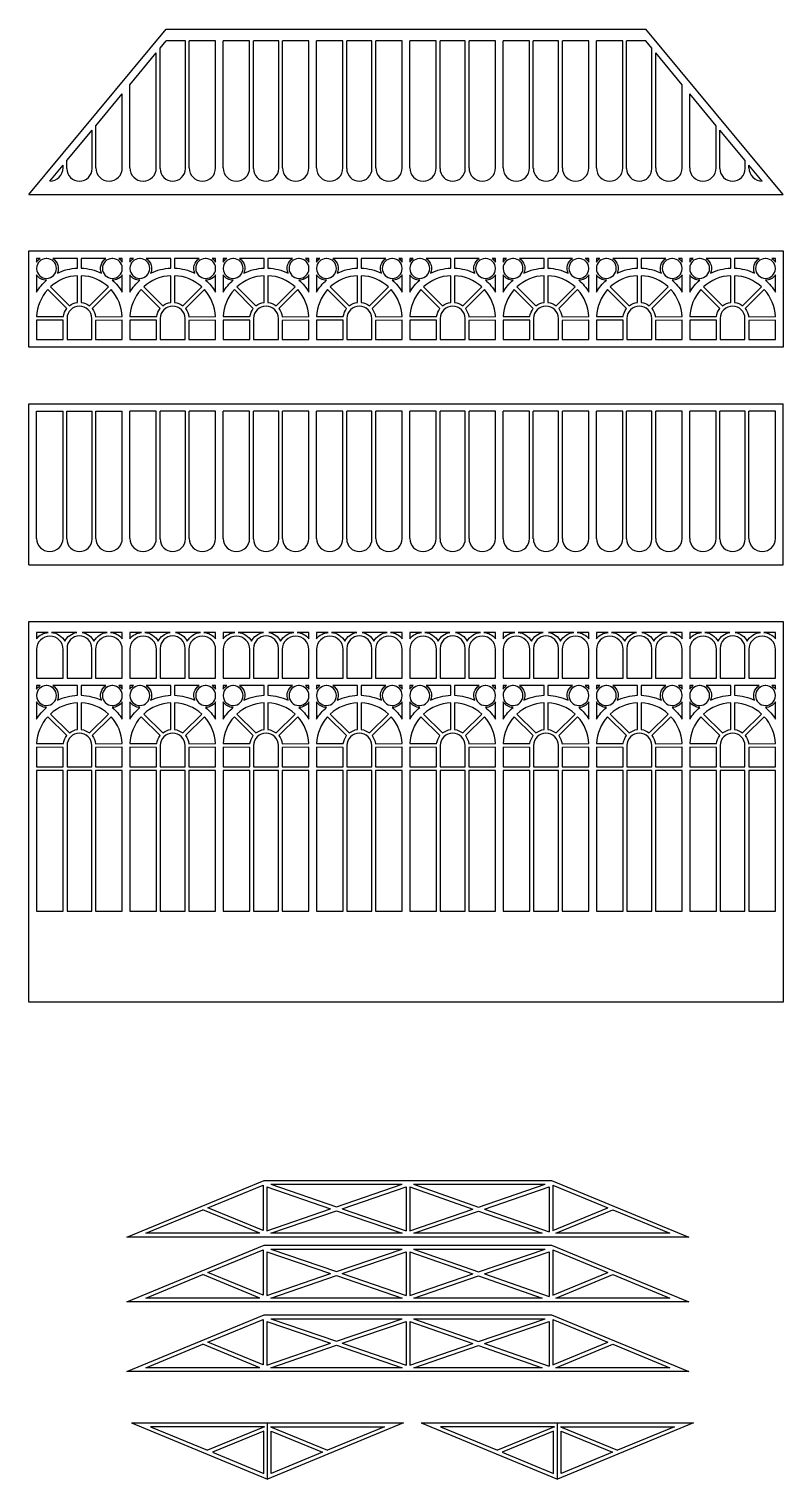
# Model space of a CAD drawing. Header units: millimetres. Extents: x 2337 to 3984, y 380 to 1785.
# Drawn here: x 2957 to 3357, y 1016 to 1785 of the extents above; entities that cross this region are included whole.
import ezdxf

# ---------------------------------------------------------------- set-up
doc = ezdxf.new("R2010")
doc.units = ezdxf.units.MM
doc.layers.add('-04-t2', color=2, linetype='Continuous')

msp = doc.modelspace()

# ---------------------------------------------------------------- linework, layer by layer
at = {"layer": '-04-t2'}
for p, q in [((2957.05, 1696.98), (3029.88, 1784.68)), ((3029.88, 1784.68), (3284.21, 1784.68)), ((3357.05, 1696.98), (3284.21, 1784.68)), ((3026.59, 1774.47), (3029.83, 1778.36)), ((3040, 1778.36), (3029.83, 1778.36)), ((3040, 1710.68), (3040, 1778.36)), ((3042, 1711), (3042, 1778.36)), ((3056.05, 1778.36), (3042, 1778.36)), ((3056.05, 1711), (3056.05, 1778.36)), ((3074.09, 1778.36), (3060.05, 1778.36)), ((3060.05, 1711), (3060.05, 1778.36)), ((3074.09, 1711), (3074.09, 1778.36)), ((3089.5, 1778.36), (3076.09, 1778.36)), ((3076.09, 1710.68), (3076.09, 1778.36)), ((3089.5, 1710.68), (3089.5, 1778.36)), ((3091.5, 1711), (3091.5, 1778.36)), ((3105.55, 1778.36), (3091.5, 1778.36)), ((3105.55, 1711), (3105.55, 1778.36)), ((3123.59, 1778.36), (3109.55, 1778.36)), ((3109.55, 1711), (3109.55, 1778.36)), ((3123.59, 1711), (3123.59, 1778.36)), ((3139, 1778.36), (3125.59, 1778.36)), ((3125.59, 1710.68), (3125.59, 1778.36)), ((3139, 1710.68), (3139, 1778.36)), ((3141, 1711), (3141, 1778.36)), ((3155.05, 1778.36), (3141, 1778.36)), ((3155.05, 1711), (3155.05, 1778.36)), ((3173.09, 1778.36), (3159.05, 1778.36)), ((3159.05, 1711), (3159.05, 1778.36)), ((3173.09, 1711), (3173.09, 1778.36)), ((3188.5, 1778.36), (3175.09, 1778.36)), ((3175.09, 1710.68), (3175.09, 1778.36)), ((3188.5, 1710.68), (3188.5, 1778.36)), ((3190.5, 1711), (3190.5, 1778.36)), ((3204.55, 1778.36), (3190.5, 1778.36)), ((3204.55, 1711), (3204.55, 1778.36)), ((3222.59, 1778.36), (3208.55, 1778.36)), ((3208.55, 1711), (3208.55, 1778.36)), ((3222.59, 1711), (3222.59, 1778.36)), ((3238, 1778.36), (3224.59, 1778.36)), ((3224.59, 1710.68), (3224.59, 1778.36)), ((3238, 1710.68), (3238, 1778.36)), ((3240, 1711), (3240, 1778.36)), ((3254.05, 1778.36), (3240, 1778.36)), ((3254.05, 1711), (3254.05, 1778.36)), ((3272.09, 1778.36), (3258.05, 1778.36)), ((3258.05, 1711), (3258.05, 1778.36)), ((3272.09, 1711), (3272.09, 1778.36)), ((3284.27, 1778.36), (3274.09, 1778.36)), ((3274.09, 1710.68), (3274.09, 1778.36)), ((3287.5, 1774.47), (3284.27, 1778.36)), ((3010.55, 1755.14), (3024.59, 1772.06)), ((3024.59, 1711), (3024.59, 1772.06)), ((3026.59, 1710.68), (3026.59, 1774.47)), ((3287.5, 1710.68), (3287.5, 1774.47)), ((3289.5, 1711), (3289.5, 1772.06)), ((3303.55, 1755.14), (3289.5, 1772.06)), ((3010.55, 1711), (3010.55, 1755.14)), ((3303.55, 1711), (3303.55, 1755.14)), ((2992.5, 1733.41), (3006.55, 1750.32)), ((3006.55, 1711), (3006.55, 1750.32)), ((3307.55, 1711), (3307.55, 1750.32)), ((3321.59, 1733.41), (3307.55, 1750.32)), ((2977.09, 1714.86), (2990.5, 1731)), ((2990.5, 1710.68), (2990.5, 1731)), ((2992.5, 1711), (2992.5, 1733.41)), ((3321.59, 1711), (3321.59, 1733.41)), ((3323.59, 1710.68), (3323.59, 1731)), ((3337, 1714.86), (3323.59, 1731)), ((2977.09, 1710.68), (2977.09, 1714.86)), ((3337, 1710.68), (3337, 1714.86)), ((2968.06, 1703.98), (2975.09, 1712.45)), ((2975.09, 1711), (2975.09, 1712.45)), ((3339, 1711), (3339, 1712.45)), ((3346.03, 1703.98), (3339, 1712.45)), ((2957.05, 1696.98), (3357.05, 1696.98)), ((2957.05, 1696.98), (3357.05, 1696.98)), ((2957.05, 1500.56), (2957.05, 1585.94)), ((2957.05, 1585.94), (3357.05, 1585.94)), ((3357.05, 1500.56), (3357.05, 1585.94)), ((2961.05, 1514.58), (2961.05, 1581.94)), ((2961.05, 1581.94), (2975.09, 1581.94)), ((2975.09, 1514.58), (2975.09, 1581.94)), ((2977.09, 1581.94), (2990.5, 1581.94)), ((2977.09, 1514.26), (2977.09, 1581.94)), ((2990.5, 1514.26), (2990.5, 1581.94)), ((2992.5, 1581.94), (3006.55, 1581.94)), ((2992.5, 1514.58), (2992.5, 1581.94)), ((3006.55, 1514.58), (3006.55, 1581.94)), ((3024.59, 1581.94), (3010.55, 1581.94)), ((3010.55, 1514.58), (3010.55, 1581.94)), ((3024.59, 1514.58), (3024.59, 1581.94)), ((3040, 1581.94), (3026.59, 1581.94)), ((3026.59, 1514.26), (3026.59, 1581.94)), ((3040, 1514.26), (3040, 1581.94)), ((3042, 1514.58), (3042, 1581.94)), ((3056.05, 1581.94), (3042, 1581.94)), ((3056.05, 1514.58), (3056.05, 1581.94)), ((3074.09, 1581.94), (3060.05, 1581.94)), ((3060.05, 1514.58), (3060.05, 1581.94)), ((3074.09, 1514.58), (3074.09, 1581.94)), ((3089.5, 1581.94), (3076.09, 1581.94)), ((3076.09, 1514.26), (3076.09, 1581.94)), ((3089.5, 1514.26), (3089.5, 1581.94)), ((3091.5, 1514.58), (3091.5, 1581.94)), ((3105.55, 1581.94), (3091.5, 1581.94)), ((3105.55, 1514.58), (3105.55, 1581.94)), ((3123.59, 1581.94), (3109.55, 1581.94)), ((3109.55, 1514.58), (3109.55, 1581.94)), ((3123.59, 1514.58), (3123.59, 1581.94)), ((3139, 1581.94), (3125.59, 1581.94)), ((3125.59, 1514.26), (3125.59, 1581.94)), ((3139, 1514.26), (3139, 1581.94)), ((3141, 1514.58), (3141, 1581.94)), ((3155.05, 1581.94), (3141, 1581.94)), ((3155.05, 1514.58), (3155.05, 1581.94)), ((3173.09, 1581.94), (3159.05, 1581.94)), ((3159.05, 1514.58), (3159.05, 1581.94)), ((3173.09, 1514.58), (3173.09, 1581.94)), ((3188.5, 1581.94), (3175.09, 1581.94)), ((3175.09, 1514.26), (3175.09, 1581.94)), ((3188.5, 1514.26), (3188.5, 1581.94)), ((3190.5, 1514.58), (3190.5, 1581.94)), ((3204.55, 1581.94), (3190.5, 1581.94)), ((3204.55, 1514.58), (3204.55, 1581.94)), ((3222.59, 1581.94), (3208.55, 1581.94)), ((3208.55, 1514.58), (3208.55, 1581.94)), ((3222.59, 1514.58), (3222.59, 1581.94)), ((3238, 1581.94), (3224.59, 1581.94)), ((3224.59, 1514.26), (3224.59, 1581.94)), ((3238, 1514.26), (3238, 1581.94)), ((3240, 1514.58), (3240, 1581.94)), ((3254.05, 1581.94), (3240, 1581.94)), ((3254.05, 1514.58), (3254.05, 1581.94)), ((3272.09, 1581.94), (3258.05, 1581.94)), ((3258.05, 1514.58), (3258.05, 1581.94)), ((3272.09, 1514.58), (3272.09, 1581.94)), ((3287.5, 1581.94), (3274.09, 1581.94)), ((3274.09, 1514.26), (3274.09, 1581.94)), ((3287.5, 1514.26), (3287.5, 1581.94)), ((3289.5, 1514.58), (3289.5, 1581.94)), ((3303.55, 1581.94), (3289.5, 1581.94)), ((3303.55, 1514.58), (3303.55, 1581.94)), ((3321.59, 1581.94), (3307.55, 1581.94)), ((3307.55, 1514.58), (3307.55, 1581.94)), ((3321.59, 1514.58), (3321.59, 1581.94)), ((3337, 1581.94), (3323.59, 1581.94)), ((3323.59, 1514.26), (3323.59, 1581.94)), ((3337, 1514.26), (3337, 1581.94)), ((3339, 1514.58), (3339, 1581.94)), ((3353.05, 1581.94), (3339, 1581.94)), ((3353.05, 1514.58), (3353.05, 1581.94)), ((2957.05, 1500.56), (3357.05, 1500.56)), ((2957.05, 1470.56), (3357.05, 1470.56)), ((2957.05, 1268.69), (2957.05, 1470.56)), ((3357.05, 1470.56), (3357.05, 1268.69)), ((3357.05, 1268.69), (2957.05, 1268.69)), ((3081.2, 1171.62), (3081.2, 1147.52)), ((3083.2, 1170.63), (3083.2, 1147.43)), ((3083.2, 1170.63), (3117.05, 1159.03)), ((3085.29, 1172.03), (3120.13, 1160.09)), ((3120.13, 1160.09), (3154.97, 1172.03)), ((3123.21, 1159.03), (3157.06, 1170.63)), ((3157.06, 1170.63), (3157.06, 1147.43)), ((3159.06, 1170.62), (3159.06, 1147.43)), ((3159.06, 1170.62), (3192.52, 1158.9)), ((3161.08, 1172.03), (3195.58, 1159.95)), ((3195.58, 1159.95), (3230.83, 1172.03)), ((3198.63, 1158.88), (3232.91, 1170.63)), ((3232.91, 1170.63), (3232.91, 1146.87)), ((3234.91, 1171.62), (3234.91, 1147.52)), ((3079.58, 1146.03), (3049.33, 1158.49)), ((3081.2, 1147.52), (3051.96, 1159.57)), ((3083.2, 1147.43), (3117.05, 1159.03)), ((3085.29, 1146.03), (3120.13, 1157.97)), ((3120.13, 1157.97), (3154.97, 1146.03)), ((3123.21, 1159.03), (3157.06, 1147.43)), ((3159.06, 1147.43), (3192.52, 1158.9)), ((3161.14, 1146.03), (3195.57, 1157.83)), ((3195.57, 1157.83), (3229.27, 1146.03)), ((3198.63, 1158.88), (3232.91, 1146.87)), ((3234.91, 1147.52), (3264.16, 1159.57)), ((3236.54, 1146.03), (3266.78, 1158.49)), ((3081.2, 1137.27), (3081.2, 1113.17)), ((3083.2, 1136.28), (3083.2, 1113.08)), ((3083.2, 1136.28), (3117.05, 1124.68)), ((3085.29, 1137.68), (3120.13, 1125.74)), ((3120.13, 1125.74), (3154.97, 1137.68)), ((3123.21, 1124.68), (3157.06, 1136.28)), ((3157.06, 1136.28), (3157.06, 1113.08)), ((3159.06, 1136.27), (3159.06, 1113.08)), ((3159.06, 1136.27), (3192.52, 1124.55)), ((3161.08, 1137.68), (3195.58, 1125.6)), ((3195.58, 1125.6), (3230.83, 1137.68)), ((3198.63, 1124.53), (3232.91, 1136.28)), ((3232.91, 1136.28), (3232.91, 1112.52)), ((3234.91, 1137.27), (3234.91, 1113.17)), ((3079.58, 1111.68), (3049.33, 1124.14)), ((3081.2, 1113.17), (3051.96, 1125.22)), ((3083.2, 1113.08), (3117.05, 1124.68)), ((3085.29, 1111.68), (3120.13, 1123.62)), ((3120.13, 1123.62), (3154.97, 1111.68)), ((3123.21, 1124.68), (3157.06, 1113.08)), ((3159.06, 1113.08), (3192.52, 1124.55)), ((3161.14, 1111.68), (3195.57, 1123.48)), ((3195.57, 1123.48), (3229.27, 1111.68)), ((3198.63, 1124.53), (3232.91, 1112.52)), ((3234.91, 1113.17), (3264.16, 1125.22)), ((3236.54, 1111.68), (3266.78, 1124.14)), ((3081.2, 1100.34), (3081.2, 1076.24)), ((3085.29, 1100.75), (3120.13, 1088.81)), ((3120.13, 1088.81), (3154.97, 1100.75)), ((3161.08, 1100.75), (3195.58, 1088.67)), ((3195.58, 1088.67), (3230.83, 1100.75)), ((3234.91, 1100.34), (3234.91, 1076.24)), ((3083.2, 1099.35), (3083.2, 1076.15)), ((3083.2, 1099.35), (3117.05, 1087.75)), ((3123.21, 1087.75), (3157.06, 1099.35)), ((3157.06, 1099.35), (3157.06, 1076.15)), ((3159.06, 1099.34), (3159.06, 1076.15)), ((3159.06, 1099.34), (3192.52, 1087.62)), ((3198.63, 1087.6), (3232.91, 1099.35)), ((3232.91, 1099.35), (3232.91, 1075.59)), ((3079.58, 1074.75), (3049.33, 1087.21)), ((3081.2, 1076.24), (3051.96, 1088.29)), ((3083.2, 1076.15), (3117.05, 1087.75)), ((3085.29, 1074.75), (3120.13, 1086.69)), ((3120.13, 1086.69), (3154.97, 1074.75)), ((3123.21, 1087.75), (3157.06, 1076.15)), ((3159.06, 1076.15), (3192.52, 1087.62)), ((3161.14, 1074.75), (3195.57, 1086.55)), ((3195.57, 1086.55), (3229.27, 1074.75)), ((3198.63, 1087.6), (3232.91, 1075.59)), ((3234.91, 1076.24), (3264.16, 1088.29)), ((3236.54, 1074.75), (3266.78, 1087.21)), ((3011.34, 1045.49), (3083.57, 1015.74)), ((3011.34, 1045.49), (3155.8, 1045.49)), ((3081.95, 1043.49), (3051.7, 1031.04)), ((3081.57, 1041.18), (3054.32, 1029.95)), ((3081.57, 1018.73), (3081.57, 1041.18)), ((3083.57, 1015.74), (3083.57, 1045.49)), ((3155.8, 1045.49), (3083.57, 1015.74)), ((3085.2, 1043.49), (3115.44, 1031.04)), ((3085.57, 1041.18), (3112.82, 1029.95)), ((3085.57, 1018.73), (3085.57, 1041.18)), ((3165.15, 1045.49), (3237.38, 1015.74)), ((3165.15, 1045.49), (3309.61, 1045.49)), ((3235.75, 1043.49), (3205.51, 1031.04)), ((3235.38, 1041.18), (3208.13, 1029.95)), ((3235.38, 1018.73), (3235.38, 1041.18)), ((3237.38, 1015.74), (3237.38, 1045.49)), ((3309.61, 1045.49), (3237.38, 1015.74)), ((3239, 1043.49), (3269.25, 1031.04)), ((3239.38, 1041.18), (3266.63, 1029.95)), ((3239.38, 1018.73), (3239.38, 1041.18))]:
    msp.add_line(p, q, dxfattribs=at)
for points in [[(2957.05, 1666.98), (3357.05, 1666.98), (3357.05, 1615.94), (2957.05, 1615.94)], [(2975.21, 1630.2), (2961.05, 1630.25), (2961.05, 1619.94), (2975.21, 1619.94)], [(3006.55, 1630.25), (2992.38, 1630.1), (2992.38, 1619.94), (3006.55, 1619.94)], [(3024.71, 1630.2), (3010.55, 1630.25), (3010.55, 1619.94), (3024.71, 1619.94)], [(3056.05, 1630.25), (3041.88, 1630.1), (3041.88, 1619.94), (3056.05, 1619.94)], [(3074.21, 1630.2), (3060.05, 1630.25), (3060.05, 1619.94), (3074.21, 1619.94)], [(3105.55, 1630.25), (3091.38, 1630.1), (3091.38, 1619.94), (3105.55, 1619.94)], [(3123.71, 1630.2), (3109.55, 1630.25), (3109.55, 1619.94), (3123.71, 1619.94)], [(3155.05, 1630.25), (3140.88, 1630.1), (3140.88, 1619.94), (3155.05, 1619.94)], [(3173.21, 1630.2), (3159.05, 1630.25), (3159.05, 1619.94), (3173.21, 1619.94)], [(3204.55, 1630.25), (3190.38, 1630.1), (3190.38, 1619.94), (3204.55, 1619.94)], [(3222.71, 1630.2), (3208.55, 1630.25), (3208.55, 1619.94), (3222.71, 1619.94)], [(3254.05, 1630.25), (3239.88, 1630.1), (3239.88, 1619.94), (3254.05, 1619.94)], [(3272.21, 1630.2), (3258.05, 1630.25), (3258.05, 1619.94), (3272.21, 1619.94)], [(3303.55, 1630.25), (3289.38, 1630.1), (3289.38, 1619.94), (3303.55, 1619.94)], [(3321.71, 1630.2), (3307.55, 1630.25), (3307.55, 1619.94), (3321.71, 1619.94)], [(3353.05, 1630.25), (3338.88, 1630.1), (3338.88, 1619.94), (3353.05, 1619.94)], [(2975.21, 1403.7), (2961.05, 1403.75), (2961.05, 1393.44), (2975.21, 1393.44)], [(3006.55, 1403.75), (2992.38, 1403.59), (2992.38, 1393.44), (3006.55, 1393.44)], [(3024.71, 1403.7), (3010.55, 1403.75), (3010.55, 1393.44), (3024.71, 1393.44)], [(3056.05, 1403.75), (3041.88, 1403.59), (3041.88, 1393.44), (3056.05, 1393.44)], [(3074.21, 1403.7), (3060.05, 1403.75), (3060.05, 1393.44), (3074.21, 1393.44)], [(3105.55, 1403.75), (3091.38, 1403.59), (3091.38, 1393.44), (3105.55, 1393.44)], [(3123.71, 1403.7), (3109.55, 1403.75), (3109.55, 1393.44), (3123.71, 1393.44)], [(3155.05, 1403.75), (3140.88, 1403.59), (3140.88, 1393.44), (3155.05, 1393.44)], [(3173.21, 1403.7), (3159.05, 1403.75), (3159.05, 1393.44), (3173.21, 1393.44)], [(3204.55, 1403.75), (3190.38, 1403.59), (3190.38, 1393.44), (3204.55, 1393.44)], [(3222.71, 1403.7), (3208.55, 1403.75), (3208.55, 1393.44), (3222.71, 1393.44)], [(3254.05, 1403.75), (3239.88, 1403.59), (3239.88, 1393.44), (3254.05, 1393.44)], [(3272.21, 1403.7), (3258.05, 1403.75), (3258.05, 1393.44), (3272.21, 1393.44)], [(3303.55, 1403.75), (3289.38, 1403.59), (3289.38, 1393.44), (3303.55, 1393.44)], [(3321.71, 1403.7), (3307.55, 1403.75), (3307.55, 1393.44), (3321.71, 1393.44)], [(3353.05, 1403.75), (3338.88, 1403.59), (3338.88, 1393.44), (3353.05, 1393.44)], [(2975.21, 1391.44), (2961.05, 1391.44), (2961.05, 1316.95), (2975.21, 1316.95)], [(2990.38, 1391.44), (2977.21, 1391.44), (2977.21, 1316.95), (2990.38, 1316.95)], [(3006.55, 1391.44), (2992.38, 1391.44), (2992.38, 1316.95), (3006.55, 1316.95)], [(3024.71, 1391.44), (3010.55, 1391.44), (3010.55, 1316.95), (3024.71, 1316.95)], [(3039.88, 1391.44), (3026.71, 1391.44), (3026.71, 1316.95), (3039.88, 1316.95)], [(3056.05, 1391.44), (3041.88, 1391.44), (3041.88, 1316.95), (3056.05, 1316.95)], [(3074.21, 1391.44), (3060.05, 1391.44), (3060.05, 1316.95), (3074.21, 1316.95)], [(3089.38, 1391.44), (3076.21, 1391.44), (3076.21, 1316.95), (3089.38, 1316.95)], [(3105.55, 1391.44), (3091.38, 1391.44), (3091.38, 1316.95), (3105.55, 1316.95)], [(3123.71, 1391.44), (3109.55, 1391.44), (3109.55, 1316.95), (3123.71, 1316.95)], [(3138.88, 1391.44), (3125.71, 1391.44), (3125.71, 1316.95), (3138.88, 1316.95)], [(3155.05, 1391.44), (3140.88, 1391.44), (3140.88, 1316.95), (3155.05, 1316.95)], [(3173.21, 1391.44), (3159.05, 1391.44), (3159.05, 1316.95), (3173.21, 1316.95)], [(3188.38, 1391.44), (3175.21, 1391.44), (3175.21, 1316.95), (3188.38, 1316.95)], [(3204.55, 1391.44), (3190.38, 1391.44), (3190.38, 1316.95), (3204.55, 1316.95)], [(3222.71, 1391.44), (3208.55, 1391.44), (3208.55, 1316.95), (3222.71, 1316.95)], [(3237.88, 1391.44), (3224.71, 1391.44), (3224.71, 1316.95), (3237.88, 1316.95)], [(3254.05, 1391.44), (3239.88, 1391.44), (3239.88, 1316.95), (3254.05, 1316.95)], [(3272.21, 1391.44), (3258.05, 1391.44), (3258.05, 1316.95), (3272.21, 1316.95)], [(3287.38, 1391.44), (3274.21, 1391.44), (3274.21, 1316.95), (3287.38, 1316.95)], [(3303.55, 1391.44), (3289.38, 1391.44), (3289.38, 1316.95), (3303.55, 1316.95)], [(3321.71, 1391.44), (3307.55, 1391.44), (3307.55, 1316.95), (3321.71, 1316.95)], [(3336.88, 1391.44), (3323.71, 1391.44), (3323.71, 1316.95), (3336.88, 1316.95)], [(3353.05, 1391.44), (3338.88, 1391.44), (3338.88, 1316.95), (3353.05, 1316.95)], [(3008.97, 1144.03), (3081.81, 1174.03), (3234.31, 1174.03), (3307.14, 1144.03)], [(3008.97, 1109.68), (3081.81, 1139.68), (3234.31, 1139.68), (3307.14, 1109.68)], [(3008.97, 1072.75), (3081.81, 1102.75), (3234.31, 1102.75), (3307.14, 1072.75)]]:
    msp.add_lwpolyline(points, close=True, dxfattribs=at)
for points in [[(2962.92, 1662.98), (2961.05, 1662.98), (2961.05, 1661.1, -0.106724)], [(2966.53, 1662.98), (2966.13, 1662.98, 0.394903), (2961.05, 1657.85), (2961.05, 1657.55, 0.985745), (2971.61, 1657.7, 0.403225)], [(2982.8, 1662.98), (2969.74, 1662.98, -0.367303), (2972.09, 1655.19, -0.104242), (2982.8, 1657.87)], [(2997.86, 1662.98), (2984.8, 1662.98), (2984.8, 1657.87, -0.104242), (2995.5, 1655.19, -0.367303)], [(3001.46, 1662.98), (3001.06, 1662.98, 0.403225), (2995.98, 1657.7, 0.985745), (3006.55, 1657.55), (3006.55, 1657.85, 0.394903)], [(3006.55, 1662.98), (3004.67, 1662.98, -0.106724), (3006.55, 1661.1)], [(3012.42, 1662.98), (3010.55, 1662.98), (3010.55, 1661.1, -0.106724)], [(3016.03, 1662.98), (3015.63, 1662.98, 0.394903), (3010.55, 1657.85), (3010.55, 1657.55, 0.985745), (3021.11, 1657.7, 0.403225)], [(3032.3, 1662.98), (3019.24, 1662.98, -0.367303), (3021.59, 1655.19, -0.104242), (3032.3, 1657.87)], [(3047.36, 1662.98), (3034.3, 1662.98), (3034.3, 1657.87, -0.104242), (3045, 1655.19, -0.367303)], [(3050.96, 1662.98), (3050.56, 1662.98, 0.403225), (3045.48, 1657.7, 0.985745), (3056.05, 1657.55), (3056.05, 1657.85, 0.394903)], [(3056.05, 1662.98), (3054.17, 1662.98, -0.106724), (3056.05, 1661.1)], [(3061.92, 1662.98), (3060.05, 1662.98), (3060.05, 1661.1, -0.106724)], [(3065.53, 1662.98), (3065.13, 1662.98, 0.394903), (3060.05, 1657.85), (3060.05, 1657.55, 0.985745), (3070.61, 1657.7, 0.403225)], [(3081.8, 1662.98), (3068.74, 1662.98, -0.367303), (3071.09, 1655.19, -0.104242), (3081.8, 1657.87)], [(3096.86, 1662.98), (3083.8, 1662.98), (3083.8, 1657.87, -0.104242), (3094.5, 1655.19, -0.367303)], [(3100.46, 1662.98), (3100.06, 1662.98, 0.403225), (3094.98, 1657.7, 0.985745), (3105.55, 1657.55), (3105.55, 1657.85, 0.394903)], [(3105.55, 1662.98), (3103.67, 1662.98, -0.106724), (3105.55, 1661.1)], [(3111.42, 1662.98), (3109.55, 1662.98), (3109.55, 1661.1, -0.106724)], [(3115.03, 1662.98), (3114.63, 1662.98, 0.394903), (3109.55, 1657.85), (3109.55, 1657.55, 0.985745), (3120.11, 1657.7, 0.403225)], [(3131.3, 1662.98), (3118.24, 1662.98, -0.367303), (3120.59, 1655.19, -0.104242), (3131.3, 1657.87)], [(3146.36, 1662.98), (3133.3, 1662.98), (3133.3, 1657.87, -0.104242), (3144, 1655.19, -0.367303)], [(3149.96, 1662.98), (3149.56, 1662.98, 0.403225), (3144.48, 1657.7, 0.985745), (3155.05, 1657.55), (3155.05, 1657.85, 0.394903)], [(3155.05, 1662.98), (3153.17, 1662.98, -0.106724), (3155.05, 1661.1)], [(3160.92, 1662.98), (3159.05, 1662.98), (3159.05, 1661.1, -0.106724)], [(3164.53, 1662.98), (3164.13, 1662.98, 0.394903), (3159.05, 1657.85), (3159.05, 1657.55, 0.985745), (3169.61, 1657.7, 0.403225)], [(3180.8, 1662.98), (3167.74, 1662.98, -0.367303), (3170.09, 1655.19, -0.104242), (3180.8, 1657.87)], [(3195.86, 1662.98), (3182.8, 1662.98), (3182.8, 1657.87, -0.104242), (3193.5, 1655.19, -0.367303)], [(3199.46, 1662.98), (3199.06, 1662.98, 0.403225), (3193.98, 1657.7, 0.985745), (3204.55, 1657.55), (3204.55, 1657.85, 0.394903)], [(3204.55, 1662.98), (3202.67, 1662.98, -0.106724), (3204.55, 1661.1)], [(3210.42, 1662.98), (3208.55, 1662.98), (3208.55, 1661.1, -0.106724)], [(3214.03, 1662.98), (3213.63, 1662.98, 0.394903), (3208.55, 1657.85), (3208.55, 1657.55, 0.985745), (3219.11, 1657.7, 0.403225)], [(3230.3, 1662.98), (3217.24, 1662.98, -0.367303), (3219.59, 1655.19, -0.104242), (3230.3, 1657.87)], [(3245.36, 1662.98), (3232.3, 1662.98), (3232.3, 1657.87, -0.104242), (3243, 1655.19, -0.367303)], [(3248.96, 1662.98), (3248.56, 1662.98, 0.403225), (3243.48, 1657.7, 0.985745), (3254.05, 1657.55), (3254.05, 1657.85, 0.394903)], [(3254.05, 1662.98), (3252.17, 1662.98, -0.106724), (3254.05, 1661.1)], [(3259.92, 1662.98), (3258.05, 1662.98), (3258.05, 1661.1, -0.106724)], [(3263.53, 1662.98), (3263.13, 1662.98, 0.394903), (3258.05, 1657.85), (3258.05, 1657.55, 0.985745), (3268.61, 1657.7, 0.403225)], [(3279.8, 1662.98), (3266.74, 1662.98, -0.367303), (3269.09, 1655.19, -0.104242), (3279.8, 1657.87)], [(3294.86, 1662.98), (3281.8, 1662.98), (3281.8, 1657.87, -0.104242), (3292.5, 1655.19, -0.367303)], [(3298.46, 1662.98), (3298.06, 1662.98, 0.403225), (3292.98, 1657.7, 0.985745), (3303.55, 1657.55), (3303.55, 1657.85, 0.394903)], [(3303.55, 1662.98), (3301.67, 1662.98, -0.106724), (3303.55, 1661.1)], [(3309.42, 1662.98), (3307.55, 1662.98), (3307.55, 1661.1, -0.106724)], [(3313.03, 1662.98), (3312.63, 1662.98, 0.394903), (3307.55, 1657.85), (3307.55, 1657.55, 0.985745), (3318.11, 1657.7, 0.403225)], [(3329.3, 1662.98), (3316.24, 1662.98, -0.367303), (3318.59, 1655.19, -0.104242), (3329.3, 1657.87)], [(3344.36, 1662.98), (3331.3, 1662.98), (3331.3, 1657.87, -0.104242), (3342, 1655.19, -0.367303)], [(3347.96, 1662.98), (3347.56, 1662.98, 0.403225), (3342.48, 1657.7, 0.985745), (3353.05, 1657.55), (3353.05, 1657.85, 0.394903)], [(3353.05, 1662.98), (3351.17, 1662.98, -0.106724), (3353.05, 1661.1)], [(2966.35, 1651.41, -0.255653), (2961.05, 1654.29), (2961.05, 1645.21, -0.076709)], [(2982.8, 1653.87, 0.17678), (2968.39, 1647.88), (2978.46, 1637.86, -0.139467), (2982.8, 1639.66)], [(2999.2, 1647.88, 0.17678), (2984.8, 1653.87), (2984.8, 1639.66, -0.139467), (2989.13, 1637.86)], [(3006.55, 1654.29, -0.255653), (3001.24, 1651.41, -0.076709), (3006.55, 1645.21)], [(3015.85, 1651.41, -0.255653), (3010.55, 1654.29), (3010.55, 1645.21, -0.076709)], [(3032.3, 1653.87, 0.17678), (3017.89, 1647.88), (3027.96, 1637.86, -0.139467), (3032.3, 1639.66)], [(3048.7, 1647.88, 0.17678), (3034.3, 1653.87), (3034.3, 1639.66, -0.139467), (3038.63, 1637.86)], [(3056.05, 1654.29, -0.255653), (3050.74, 1651.41, -0.076709), (3056.05, 1645.21)], [(3065.35, 1651.41, -0.255653), (3060.05, 1654.29), (3060.05, 1645.21, -0.076709)], [(3081.8, 1653.87, 0.17678), (3067.39, 1647.88), (3077.46, 1637.86, -0.139467), (3081.8, 1639.66)], [(3098.2, 1647.88, 0.17678), (3083.8, 1653.87), (3083.8, 1639.66, -0.139467), (3088.13, 1637.86)], [(3105.55, 1654.29, -0.255653), (3100.24, 1651.41, -0.076709), (3105.55, 1645.21)], [(3114.85, 1651.41, -0.255653), (3109.55, 1654.29), (3109.55, 1645.21, -0.076709)], [(3131.3, 1653.87, 0.17678), (3116.89, 1647.88), (3126.96, 1637.86, -0.139467), (3131.3, 1639.66)], [(3147.7, 1647.88, 0.17678), (3133.3, 1653.87), (3133.3, 1639.66, -0.139467), (3137.63, 1637.86)], [(3155.05, 1654.29, -0.255653), (3149.74, 1651.41, -0.076709), (3155.05, 1645.21)], [(3164.35, 1651.41, -0.255653), (3159.05, 1654.29), (3159.05, 1645.21, -0.076709)], [(3180.8, 1653.87, 0.17678), (3166.39, 1647.88), (3176.46, 1637.86, -0.139467), (3180.8, 1639.66)], [(3197.2, 1647.88, 0.17678), (3182.8, 1653.87), (3182.8, 1639.66, -0.139467), (3187.13, 1637.86)], [(3204.55, 1654.29, -0.255653), (3199.24, 1651.41, -0.076709), (3204.55, 1645.21)], [(3213.85, 1651.41, -0.255653), (3208.55, 1654.29), (3208.55, 1645.21, -0.076709)], [(3230.3, 1653.87, 0.17678), (3215.89, 1647.88), (3225.96, 1637.86, -0.139467), (3230.3, 1639.66)], [(3246.7, 1647.88, 0.17678), (3232.3, 1653.87), (3232.3, 1639.66, -0.139467), (3236.63, 1637.86)], [(3254.05, 1654.29, -0.255653), (3248.74, 1651.41, -0.076709), (3254.05, 1645.21)], [(3263.35, 1651.41, -0.255653), (3258.05, 1654.29), (3258.05, 1645.21, -0.076709)], [(3279.8, 1653.87, 0.17678), (3265.39, 1647.88), (3275.46, 1637.86, -0.139467), (3279.8, 1639.66)], [(3296.2, 1647.88, 0.17678), (3281.8, 1653.87), (3281.8, 1639.66, -0.139467), (3286.13, 1637.86)], [(3303.55, 1654.29, -0.255653), (3298.24, 1651.41, -0.076709), (3303.55, 1645.21)], [(3312.85, 1651.41, -0.255653), (3307.55, 1654.29), (3307.55, 1645.21, -0.076709)], [(3329.3, 1653.87, 0.17678), (3314.89, 1647.88), (3324.96, 1637.86, -0.139467), (3329.3, 1639.66)], [(3345.7, 1647.88, 0.17678), (3331.3, 1653.87), (3331.3, 1639.66, -0.139467), (3335.63, 1637.86)], [(3353.05, 1654.29, -0.255653), (3347.74, 1651.41, -0.076709), (3353.05, 1645.21)], [(2966.98, 1646.46, 0.174276), (2961.07, 1632.25), (2975.28, 1632.2, -0.136329), (2977.05, 1636.44)], [(3000.61, 1646.46), (2990.54, 1636.44, -0.139491), (2992.33, 1632.1), (3006.52, 1632.25, 0.174278)], [(3016.48, 1646.46, 0.174276), (3010.57, 1632.25), (3024.78, 1632.2, -0.136329), (3026.55, 1636.44)], [(3050.11, 1646.46), (3040.04, 1636.44, -0.139491), (3041.83, 1632.1), (3056.02, 1632.25, 0.174278)], [(3065.98, 1646.46, 0.174276), (3060.07, 1632.25), (3074.28, 1632.2, -0.136329), (3076.05, 1636.44)], [(3099.61, 1646.46), (3089.54, 1636.44, -0.139491), (3091.33, 1632.1), (3105.52, 1632.25, 0.174278)], [(3115.48, 1646.46, 0.174276), (3109.57, 1632.25), (3123.78, 1632.2, -0.136329), (3125.55, 1636.44)], [(3149.11, 1646.46), (3139.04, 1636.44, -0.139491), (3140.83, 1632.1), (3155.02, 1632.25, 0.174278)], [(3164.98, 1646.46, 0.174276), (3159.07, 1632.25), (3173.28, 1632.2, -0.136329), (3175.05, 1636.44)], [(3198.61, 1646.46), (3188.54, 1636.44, -0.139491), (3190.33, 1632.1), (3204.52, 1632.25, 0.174278)], [(3214.48, 1646.46, 0.174276), (3208.57, 1632.25), (3222.78, 1632.2, -0.136329), (3224.55, 1636.44)], [(3248.11, 1646.46), (3238.04, 1636.44, -0.139491), (3239.83, 1632.1), (3254.02, 1632.25, 0.174278)], [(3263.98, 1646.46, 0.174276), (3258.07, 1632.25), (3272.28, 1632.2, -0.136329), (3274.05, 1636.44)], [(3297.61, 1646.46), (3287.54, 1636.44, -0.139491), (3289.33, 1632.1), (3303.52, 1632.25, 0.174278)], [(3313.48, 1646.46, 0.174276), (3307.57, 1632.25), (3321.78, 1632.2, -0.136329), (3323.55, 1636.44)], [(3347.11, 1646.46), (3337.04, 1636.44, -0.139491), (3338.83, 1632.1), (3353.02, 1632.25, 0.174278)], [(2990.38, 1631.2, 0.991012), (2977.21, 1631.2), (2977.21, 1619.94), (2990.38, 1619.94)], [(3039.88, 1631.2, 0.991012), (3026.71, 1631.2), (3026.71, 1619.94), (3039.88, 1619.94)], [(3089.38, 1631.2, 0.991012), (3076.21, 1631.2), (3076.21, 1619.94), (3089.38, 1619.94)], [(3138.88, 1631.2, 0.991012), (3125.71, 1631.2), (3125.71, 1619.94), (3138.88, 1619.94)], [(3188.38, 1631.2, 0.991012), (3175.21, 1631.2), (3175.21, 1619.94), (3188.38, 1619.94)], [(3237.88, 1631.2, 0.991012), (3224.71, 1631.2), (3224.71, 1619.94), (3237.88, 1619.94)], [(3287.38, 1631.2, 0.991012), (3274.21, 1631.2), (3274.21, 1619.94), (3287.38, 1619.94)], [(3336.88, 1631.2, 0.991012), (3323.71, 1631.2), (3323.71, 1619.94), (3336.88, 1619.94)], [(2967.25, 1464.69), (2961.05, 1464.69), (2961.05, 1461.33, -0.201988)], [(2975.21, 1455.65, 1), (2961.05, 1455.65), (2961.05, 1440.48), (2975.21, 1440.48)], [(2982.38, 1464.69), (2969.01, 1464.69, -0.247977), (2976.09, 1460.01, -0.241345)], [(2990.38, 1456.22, 1), (2977.21, 1456.22), (2977.21, 1440.48), (2990.38, 1440.48)], [(2998.58, 1464.69), (2985.22, 1464.69, -0.241345), (2991.5, 1460.01, -0.247977)], [(3006.55, 1455.65, 1), (2992.38, 1455.65), (2992.38, 1440.48), (3006.55, 1440.48)], [(3006.55, 1464.69), (3000.34, 1464.69, -0.201988), (3006.55, 1461.33)], [(3016.75, 1464.69), (3010.55, 1464.69), (3010.55, 1461.33, -0.201988)], [(3024.71, 1455.65, 1), (3010.55, 1455.65), (3010.55, 1440.48), (3024.71, 1440.48)], [(3031.88, 1464.69), (3018.51, 1464.69, -0.247977), (3025.59, 1460.01, -0.241345)], [(3039.88, 1456.22, 1), (3026.71, 1456.22), (3026.71, 1440.48), (3039.88, 1440.48)], [(3048.08, 1464.69), (3034.72, 1464.69, -0.241345), (3041, 1460.01, -0.247977)], [(3056.05, 1455.65, 1), (3041.88, 1455.65), (3041.88, 1440.48), (3056.05, 1440.48)], [(3056.05, 1464.69), (3049.84, 1464.69, -0.201988), (3056.05, 1461.33)], [(3066.25, 1464.69), (3060.05, 1464.69), (3060.05, 1461.33, -0.201988)], [(3074.21, 1455.65, 1), (3060.05, 1455.65), (3060.05, 1440.48), (3074.21, 1440.48)], [(3081.38, 1464.69), (3068.01, 1464.69, -0.247977), (3075.09, 1460.01, -0.241345)], [(3089.38, 1456.22, 1), (3076.21, 1456.22), (3076.21, 1440.48), (3089.38, 1440.48)], [(3097.58, 1464.69), (3084.22, 1464.69, -0.241345), (3090.5, 1460.01, -0.247977)], [(3105.55, 1455.65, 1), (3091.38, 1455.65), (3091.38, 1440.48), (3105.55, 1440.48)], [(3105.55, 1464.69), (3099.34, 1464.69, -0.201988), (3105.55, 1461.33)], [(3115.75, 1464.69), (3109.55, 1464.69), (3109.55, 1461.33, -0.201988)], [(3123.71, 1455.65, 1), (3109.55, 1455.65), (3109.55, 1440.48), (3123.71, 1440.48)], [(3130.88, 1464.69), (3117.51, 1464.69, -0.247977), (3124.59, 1460.01, -0.241345)], [(3138.88, 1456.22, 1), (3125.71, 1456.22), (3125.71, 1440.48), (3138.88, 1440.48)], [(3147.08, 1464.69), (3133.72, 1464.69, -0.241345), (3140, 1460.01, -0.247977)], [(3155.05, 1455.65, 1), (3140.88, 1455.65), (3140.88, 1440.48), (3155.05, 1440.48)], [(3155.05, 1464.69), (3148.84, 1464.69, -0.201988), (3155.05, 1461.33)], [(3165.25, 1464.69), (3159.05, 1464.69), (3159.05, 1461.33, -0.201988)], [(3173.21, 1455.65, 1), (3159.05, 1455.65), (3159.05, 1440.48), (3173.21, 1440.48)], [(3180.38, 1464.69), (3167.01, 1464.69, -0.247977), (3174.09, 1460.01, -0.241345)], [(3188.38, 1456.22, 1), (3175.21, 1456.22), (3175.21, 1440.48), (3188.38, 1440.48)], [(3196.58, 1464.69), (3183.22, 1464.69, -0.241345), (3189.5, 1460.01, -0.247977)], [(3204.55, 1455.65, 1), (3190.38, 1455.65), (3190.38, 1440.48), (3204.55, 1440.48)], [(3204.55, 1464.69), (3198.34, 1464.69, -0.201988), (3204.55, 1461.33)], [(3214.75, 1464.69), (3208.55, 1464.69), (3208.55, 1461.33, -0.201988)], [(3222.71, 1455.65, 1), (3208.55, 1455.65), (3208.55, 1440.48), (3222.71, 1440.48)], [(3229.88, 1464.69), (3216.51, 1464.69, -0.247977), (3223.59, 1460.01, -0.241345)], [(3237.88, 1456.22, 1), (3224.71, 1456.22), (3224.71, 1440.48), (3237.88, 1440.48)], [(3246.08, 1464.69), (3232.72, 1464.69, -0.241345), (3239, 1460.01, -0.247977)], [(3254.05, 1455.65, 1), (3239.88, 1455.65), (3239.88, 1440.48), (3254.05, 1440.48)], [(3254.05, 1464.69), (3247.84, 1464.69, -0.201988), (3254.05, 1461.33)], [(3264.25, 1464.69), (3258.05, 1464.69), (3258.05, 1461.33, -0.201988)], [(3272.21, 1455.65, 1), (3258.05, 1455.65), (3258.05, 1440.48), (3272.21, 1440.48)], [(3279.38, 1464.69), (3266.01, 1464.69, -0.247977), (3273.09, 1460.01, -0.241345)], [(3287.38, 1456.22, 1), (3274.21, 1456.22), (3274.21, 1440.48), (3287.38, 1440.48)], [(3295.58, 1464.69), (3282.22, 1464.69, -0.241345), (3288.5, 1460.01, -0.247977)], [(3303.55, 1455.65, 1), (3289.38, 1455.65), (3289.38, 1440.48), (3303.55, 1440.48)], [(3303.55, 1464.69), (3297.34, 1464.69, -0.201988), (3303.55, 1461.33)], [(3313.75, 1464.69), (3307.55, 1464.69), (3307.55, 1461.33, -0.201988)], [(3321.71, 1455.65, 1), (3307.55, 1455.65), (3307.55, 1440.48), (3321.71, 1440.48)], [(3328.88, 1464.69), (3315.51, 1464.69, -0.247977), (3322.59, 1460.01, -0.241345)], [(3336.88, 1456.22, 1), (3323.71, 1456.22), (3323.71, 1440.48), (3336.88, 1440.48)], [(3345.08, 1464.69), (3331.72, 1464.69, -0.241345), (3338, 1460.01, -0.247977)], [(3353.05, 1455.65, 1), (3338.88, 1455.65), (3338.88, 1440.48), (3353.05, 1440.48)], [(3353.05, 1464.69), (3346.84, 1464.69, -0.201988), (3353.05, 1461.33)], [(2962.92, 1436.48), (2961.05, 1436.48), (2961.05, 1434.6, -0.106724)], [(2966.53, 1436.48), (2966.13, 1436.48, 0.394903), (2961.05, 1431.35), (2961.05, 1431.04, 0.985745), (2971.61, 1431.2, 0.403225)], [(2982.8, 1436.48), (2969.74, 1436.48, -0.367303), (2972.09, 1428.69, -0.104242), (2982.8, 1431.37)], [(2997.86, 1436.48), (2984.8, 1436.48), (2984.8, 1431.37, -0.104242), (2995.5, 1428.69, -0.367303)], [(3001.46, 1436.48), (3001.06, 1436.48, 0.403225), (2995.98, 1431.2, 0.985745), (3006.55, 1431.04), (3006.55, 1431.35, 0.394903)], [(3006.55, 1436.48), (3004.67, 1436.48, -0.106724), (3006.55, 1434.6)], [(3012.42, 1436.48), (3010.55, 1436.48), (3010.55, 1434.6, -0.106724)], [(3016.03, 1436.48), (3015.63, 1436.48, 0.394903), (3010.55, 1431.35), (3010.55, 1431.04, 0.985745), (3021.11, 1431.2, 0.403225)], [(3032.3, 1436.48), (3019.24, 1436.48, -0.367303), (3021.59, 1428.69, -0.104242), (3032.3, 1431.37)], [(3047.36, 1436.48), (3034.3, 1436.48), (3034.3, 1431.37, -0.104242), (3045, 1428.69, -0.367303)], [(3050.96, 1436.48), (3050.56, 1436.48, 0.403225), (3045.48, 1431.2, 0.985745), (3056.05, 1431.04), (3056.05, 1431.35, 0.394903)], [(3056.05, 1436.48), (3054.17, 1436.48, -0.106724), (3056.05, 1434.6)], [(3061.92, 1436.48), (3060.05, 1436.48), (3060.05, 1434.6, -0.106724)], [(3065.53, 1436.48), (3065.13, 1436.48, 0.394903), (3060.05, 1431.35), (3060.05, 1431.04, 0.985745), (3070.61, 1431.2, 0.403225)], [(3081.8, 1436.48), (3068.74, 1436.48, -0.367303), (3071.09, 1428.69, -0.104242), (3081.8, 1431.37)], [(3096.86, 1436.48), (3083.8, 1436.48), (3083.8, 1431.37, -0.104242), (3094.5, 1428.69, -0.367303)], [(3100.46, 1436.48), (3100.06, 1436.48, 0.403225), (3094.98, 1431.2, 0.985745), (3105.55, 1431.04), (3105.55, 1431.35, 0.394903)], [(3105.55, 1436.48), (3103.67, 1436.48, -0.106724), (3105.55, 1434.6)], [(3111.42, 1436.48), (3109.55, 1436.48), (3109.55, 1434.6, -0.106724)], [(3115.03, 1436.48), (3114.63, 1436.48, 0.394903), (3109.55, 1431.35), (3109.55, 1431.04, 0.985745), (3120.11, 1431.2, 0.403225)], [(3131.3, 1436.48), (3118.24, 1436.48, -0.367303), (3120.59, 1428.69, -0.104242), (3131.3, 1431.37)], [(3146.36, 1436.48), (3133.3, 1436.48), (3133.3, 1431.37, -0.104242), (3144, 1428.69, -0.367303)], [(3149.96, 1436.48), (3149.56, 1436.48, 0.403225), (3144.48, 1431.2, 0.985745), (3155.05, 1431.04), (3155.05, 1431.35, 0.394903)], [(3155.05, 1436.48), (3153.17, 1436.48, -0.106724), (3155.05, 1434.6)], [(3160.92, 1436.48), (3159.05, 1436.48), (3159.05, 1434.6, -0.106724)], [(3164.53, 1436.48), (3164.13, 1436.48, 0.394903), (3159.05, 1431.35), (3159.05, 1431.04, 0.985745), (3169.61, 1431.2, 0.403225)], [(3180.8, 1436.48), (3167.74, 1436.48, -0.367303), (3170.09, 1428.69, -0.104242), (3180.8, 1431.37)], [(3195.86, 1436.48), (3182.8, 1436.48), (3182.8, 1431.37, -0.104242), (3193.5, 1428.69, -0.367303)], [(3199.46, 1436.48), (3199.06, 1436.48, 0.403225), (3193.98, 1431.2, 0.985745), (3204.55, 1431.04), (3204.55, 1431.35, 0.394903)], [(3204.55, 1436.48), (3202.67, 1436.48, -0.106724), (3204.55, 1434.6)], [(3210.42, 1436.48), (3208.55, 1436.48), (3208.55, 1434.6, -0.106724)], [(3214.03, 1436.48), (3213.63, 1436.48, 0.394903), (3208.55, 1431.35), (3208.55, 1431.04, 0.985745), (3219.11, 1431.2, 0.403225)], [(3230.3, 1436.48), (3217.24, 1436.48, -0.367303), (3219.59, 1428.69, -0.104242), (3230.3, 1431.37)], [(3245.36, 1436.48), (3232.3, 1436.48), (3232.3, 1431.37, -0.104242), (3243, 1428.69, -0.367303)], [(3248.96, 1436.48), (3248.56, 1436.48, 0.403225), (3243.48, 1431.2, 0.985745), (3254.05, 1431.04), (3254.05, 1431.35, 0.394903)], [(3254.05, 1436.48), (3252.17, 1436.48, -0.106724), (3254.05, 1434.6)], [(3259.92, 1436.48), (3258.05, 1436.48), (3258.05, 1434.6, -0.106724)], [(3263.53, 1436.48), (3263.13, 1436.48, 0.394903), (3258.05, 1431.35), (3258.05, 1431.04, 0.985745), (3268.61, 1431.2, 0.403225)], [(3279.8, 1436.48), (3266.74, 1436.48, -0.367303), (3269.09, 1428.69, -0.104242), (3279.8, 1431.37)], [(3294.86, 1436.48), (3281.8, 1436.48), (3281.8, 1431.37, -0.104242), (3292.5, 1428.69, -0.367303)], [(3298.46, 1436.48), (3298.06, 1436.48, 0.403225), (3292.98, 1431.2, 0.985745), (3303.55, 1431.04), (3303.55, 1431.35, 0.394903)], [(3303.55, 1436.48), (3301.67, 1436.48, -0.106724), (3303.55, 1434.6)], [(3309.42, 1436.48), (3307.55, 1436.48), (3307.55, 1434.6, -0.106724)], [(3313.03, 1436.48), (3312.63, 1436.48, 0.394903), (3307.55, 1431.35), (3307.55, 1431.04, 0.985745), (3318.11, 1431.2, 0.403225)], [(3329.3, 1436.48), (3316.24, 1436.48, -0.367303), (3318.59, 1428.69, -0.104242), (3329.3, 1431.37)], [(3344.36, 1436.48), (3331.3, 1436.48), (3331.3, 1431.37, -0.104242), (3342, 1428.69, -0.367303)], [(3347.96, 1436.48), (3347.56, 1436.48, 0.403225), (3342.48, 1431.2, 0.985745), (3353.05, 1431.04), (3353.05, 1431.35, 0.394903)], [(3353.05, 1436.48), (3351.17, 1436.48, -0.106724), (3353.05, 1434.6)], [(2966.35, 1424.91, -0.255653), (2961.05, 1427.79), (2961.05, 1418.71, -0.076709)], [(2982.8, 1427.36, 0.17678), (2968.39, 1421.38), (2978.46, 1411.36, -0.139467), (2982.8, 1413.16)], [(2999.2, 1421.38, 0.17678), (2984.8, 1427.36), (2984.8, 1413.16, -0.139467), (2989.13, 1411.36)], [(3006.55, 1427.79, -0.255653), (3001.24, 1424.91, -0.076709), (3006.55, 1418.71)], [(3015.85, 1424.91, -0.255653), (3010.55, 1427.79), (3010.55, 1418.71, -0.076709)], [(3032.3, 1427.36, 0.17678), (3017.89, 1421.38), (3027.96, 1411.36, -0.139467), (3032.3, 1413.16)], [(3048.7, 1421.38, 0.17678), (3034.3, 1427.36), (3034.3, 1413.16, -0.139467), (3038.63, 1411.36)], [(3056.05, 1427.79, -0.255653), (3050.74, 1424.91, -0.076709), (3056.05, 1418.71)], [(3065.35, 1424.91, -0.255653), (3060.05, 1427.79), (3060.05, 1418.71, -0.076709)], [(3081.8, 1427.36, 0.17678), (3067.39, 1421.38), (3077.46, 1411.36, -0.139467), (3081.8, 1413.16)], [(3098.2, 1421.38, 0.17678), (3083.8, 1427.36), (3083.8, 1413.16, -0.139467), (3088.13, 1411.36)], [(3105.55, 1427.79, -0.255653), (3100.24, 1424.91, -0.076709), (3105.55, 1418.71)], [(3114.85, 1424.91, -0.255653), (3109.55, 1427.79), (3109.55, 1418.71, -0.076709)], [(3131.3, 1427.36, 0.17678), (3116.89, 1421.38), (3126.96, 1411.36, -0.139467), (3131.3, 1413.16)], [(3147.7, 1421.38, 0.17678), (3133.3, 1427.36), (3133.3, 1413.16, -0.139467), (3137.63, 1411.36)], [(3155.05, 1427.79, -0.255653), (3149.74, 1424.91, -0.076709), (3155.05, 1418.71)], [(3164.35, 1424.91, -0.255653), (3159.05, 1427.79), (3159.05, 1418.71, -0.076709)], [(3180.8, 1427.36, 0.17678), (3166.39, 1421.38), (3176.46, 1411.36, -0.139467), (3180.8, 1413.16)], [(3197.2, 1421.38, 0.17678), (3182.8, 1427.36), (3182.8, 1413.16, -0.139467), (3187.13, 1411.36)], [(3204.55, 1427.79, -0.255653), (3199.24, 1424.91, -0.076709), (3204.55, 1418.71)], [(3213.85, 1424.91, -0.255653), (3208.55, 1427.79), (3208.55, 1418.71, -0.076709)], [(3230.3, 1427.36, 0.17678), (3215.89, 1421.38), (3225.96, 1411.36, -0.139467), (3230.3, 1413.16)], [(3246.7, 1421.38, 0.17678), (3232.3, 1427.36), (3232.3, 1413.16, -0.139467), (3236.63, 1411.36)], [(3254.05, 1427.79, -0.255653), (3248.74, 1424.91, -0.076709), (3254.05, 1418.71)], [(3263.35, 1424.91, -0.255653), (3258.05, 1427.79), (3258.05, 1418.71, -0.076709)], [(3279.8, 1427.36, 0.17678), (3265.39, 1421.38), (3275.46, 1411.36, -0.139467), (3279.8, 1413.16)], [(3296.2, 1421.38, 0.17678), (3281.8, 1427.36), (3281.8, 1413.16, -0.139467), (3286.13, 1411.36)], [(3303.55, 1427.79, -0.255653), (3298.24, 1424.91, -0.076709), (3303.55, 1418.71)], [(3312.85, 1424.91, -0.255653), (3307.55, 1427.79), (3307.55, 1418.71, -0.076709)], [(3329.3, 1427.36, 0.17678), (3314.89, 1421.38), (3324.96, 1411.36, -0.139467), (3329.3, 1413.16)], [(3345.7, 1421.38, 0.17678), (3331.3, 1427.36), (3331.3, 1413.16, -0.139467), (3335.63, 1411.36)], [(3353.05, 1427.79, -0.255653), (3347.74, 1424.91, -0.076709), (3353.05, 1418.71)], [(2966.98, 1419.96, 0.174276), (2961.07, 1405.75), (2975.28, 1405.7, -0.136329), (2977.05, 1409.94)], [(3000.61, 1419.96), (2990.54, 1409.94, -0.139491), (2992.33, 1405.59), (3006.52, 1405.75, 0.174278)], [(3016.48, 1419.96, 0.174276), (3010.57, 1405.75), (3024.78, 1405.7, -0.136329), (3026.55, 1409.94)], [(3050.11, 1419.96), (3040.04, 1409.94, -0.139491), (3041.83, 1405.59), (3056.02, 1405.75, 0.174278)], [(3065.98, 1419.96, 0.174276), (3060.07, 1405.75), (3074.28, 1405.7, -0.136329), (3076.05, 1409.94)], [(3099.61, 1419.96), (3089.54, 1409.94, -0.139491), (3091.33, 1405.59), (3105.52, 1405.75, 0.174278)], [(3115.48, 1419.96, 0.174276), (3109.57, 1405.75), (3123.78, 1405.7, -0.136329), (3125.55, 1409.94)], [(3149.11, 1419.96), (3139.04, 1409.94, -0.139491), (3140.83, 1405.59), (3155.02, 1405.75, 0.174278)], [(3164.98, 1419.96, 0.174276), (3159.07, 1405.75), (3173.28, 1405.7, -0.136329), (3175.05, 1409.94)], [(3198.61, 1419.96), (3188.54, 1409.94, -0.139491), (3190.33, 1405.59), (3204.52, 1405.75, 0.174278)], [(3214.48, 1419.96, 0.174276), (3208.57, 1405.75), (3222.78, 1405.7, -0.136329), (3224.55, 1409.94)], [(3248.11, 1419.96), (3238.04, 1409.94, -0.139491), (3239.83, 1405.59), (3254.02, 1405.75, 0.174278)], [(3263.98, 1419.96, 0.174276), (3258.07, 1405.75), (3272.28, 1405.7, -0.136329), (3274.05, 1409.94)], [(3297.61, 1419.96), (3287.54, 1409.94, -0.139491), (3289.33, 1405.59), (3303.52, 1405.75, 0.174278)], [(3313.48, 1419.96, 0.174276), (3307.57, 1405.75), (3321.78, 1405.7, -0.136329), (3323.55, 1409.94)], [(3347.11, 1419.96), (3337.04, 1409.94, -0.139491), (3338.83, 1405.59), (3353.02, 1405.75, 0.174278)], [(2990.38, 1404.7, 0.991012), (2977.21, 1404.7), (2977.21, 1393.44), (2990.38, 1393.44)], [(3039.88, 1404.7, 0.991012), (3026.71, 1404.7), (3026.71, 1393.44), (3039.88, 1393.44)], [(3089.38, 1404.7, 0.991012), (3076.21, 1404.7), (3076.21, 1393.44), (3089.38, 1393.44)], [(3138.88, 1404.7, 0.991012), (3125.71, 1404.7), (3125.71, 1393.44), (3138.88, 1393.44)], [(3188.38, 1404.7, 0.991012), (3175.21, 1404.7), (3175.21, 1393.44), (3188.38, 1393.44)], [(3237.88, 1404.7, 0.991012), (3224.71, 1404.7), (3224.71, 1393.44), (3237.88, 1393.44)], [(3287.38, 1404.7, 0.991012), (3274.21, 1404.7), (3274.21, 1393.44), (3287.38, 1393.44)], [(3336.88, 1404.7, 0.991012), (3323.71, 1404.7), (3323.71, 1393.44), (3336.88, 1393.44)]]:
    msp.add_lwpolyline(points, format="xyb", close=True, dxfattribs=at)
for points in [[(3051.96, 1159.57), (3081.2, 1171.62)], [(3085.29, 1172.03), (3154.97, 1172.03)], [(3161.08, 1172.03), (3230.83, 1172.03)], [(3234.91, 1171.62), (3264.16, 1159.57)], [(3079.58, 1146.03), (3019.08, 1146.03), (3049.33, 1158.49)], [(3266.78, 1158.49), (3297.03, 1146.03), (3236.54, 1146.03)], [(3154.97, 1146.03), (3085.29, 1146.03)], [(3229.27, 1146.03), (3161.14, 1146.03)], [(3051.96, 1125.22), (3081.2, 1137.27)], [(3085.29, 1137.68), (3154.97, 1137.68)], [(3161.08, 1137.68), (3230.83, 1137.68)], [(3234.91, 1137.27), (3264.16, 1125.22)], [(3079.58, 1111.68), (3019.08, 1111.68), (3049.33, 1124.14)], [(3266.78, 1124.14), (3297.03, 1111.68), (3236.54, 1111.68)], [(3154.97, 1111.68), (3085.29, 1111.68)], [(3229.27, 1111.68), (3161.14, 1111.68)], [(3051.96, 1088.29), (3081.2, 1100.34)], [(3085.29, 1100.75), (3154.97, 1100.75)], [(3161.08, 1100.75), (3230.83, 1100.75)], [(3234.91, 1100.34), (3264.16, 1088.29)], [(3079.58, 1074.75), (3019.08, 1074.75), (3049.33, 1087.21)], [(3266.78, 1087.21), (3297.03, 1074.75), (3236.54, 1074.75)], [(3154.97, 1074.75), (3085.29, 1074.75)], [(3229.27, 1074.75), (3161.14, 1074.75)], [(3081.95, 1043.49), (3021.45, 1043.49), (3051.7, 1031.04)], [(3085.2, 1043.49), (3145.69, 1043.49), (3115.44, 1031.04)], [(3235.75, 1043.49), (3175.26, 1043.49), (3205.51, 1031.04)], [(3239, 1043.49), (3299.5, 1043.49), (3269.25, 1031.04)], [(3054.32, 1029.95), (3081.57, 1018.73)], [(3112.82, 1029.95), (3085.57, 1018.73)], [(3208.13, 1029.95), (3235.38, 1018.73)], [(3266.63, 1029.95), (3239.38, 1018.73)]]:
    msp.add_lwpolyline(points, dxfattribs=at)
for centre, radius, start, end in [((2968.07, 1711), 7.02, 269.90433, 0), ((2983.8, 1710.68), 6.7, 180, 0), ((2999.52, 1711), 7.02, 180, 0), ((3017.57, 1711), 7.02, 180, 0), ((3033.3, 1710.68), 6.7, 180, 0), ((3049.02, 1711), 7.02, 180, 0), ((3067.07, 1711), 7.02, 180, 0), ((3082.8, 1710.68), 6.7, 180, 0), ((3098.52, 1711), 7.02, 180, 0), ((3116.57, 1711), 7.02, 180, 0), ((3132.3, 1710.68), 6.7, 180, 0), ((3148.02, 1711), 7.02, 180, 0), ((3166.07, 1711), 7.02, 180, 0), ((3181.8, 1710.68), 6.7, 180, 0), ((3197.52, 1711), 7.02, 180, 0), ((3215.57, 1711), 7.02, 180, 0), ((3231.3, 1710.68), 6.7, 180, 0), ((3247.02, 1711), 7.02, 180, 0), ((3265.07, 1711), 7.02, 180, 0), ((3280.8, 1710.68), 6.7, 180, 0), ((3296.52, 1711), 7.02, 180, 0), ((3314.57, 1711), 7.02, 180, 0), ((3330.3, 1710.68), 6.7, 180, 0), ((3346.02, 1711), 7.02, 180, 270.09567), ((2968.07, 1514.58), 7.02, 180, 0), ((2983.8, 1514.26), 6.7, 180, 0), ((2999.52, 1514.58), 7.02, 180, 0), ((3017.57, 1514.58), 7.02, 180, 0), ((3033.3, 1514.26), 6.7, 180, 0), ((3049.02, 1514.58), 7.02, 180, 0), ((3067.07, 1514.58), 7.02, 180, 0), ((3082.8, 1514.26), 6.7, 180, 0), ((3098.52, 1514.58), 7.02, 180, 0), ((3116.57, 1514.58), 7.02, 180, 0), ((3132.3, 1514.26), 6.7, 180, 0), ((3148.02, 1514.58), 7.02, 180, 0), ((3166.07, 1514.58), 7.02, 180, 0), ((3181.8, 1514.26), 6.7, 180, 0), ((3197.52, 1514.58), 7.02, 180, 0), ((3215.57, 1514.58), 7.02, 180, 0), ((3231.3, 1514.26), 6.7, 180, 0), ((3247.02, 1514.58), 7.02, 180, 0), ((3265.07, 1514.58), 7.02, 180, 0), ((3280.8, 1514.26), 6.7, 180, 0), ((3296.52, 1514.58), 7.02, 180, 0), ((3314.57, 1514.58), 7.02, 180, 0), ((3330.3, 1514.26), 6.7, 180, 0), ((3346.02, 1514.58), 7.02, 180, 0)]:
    msp.add_arc(centre, radius, start, end, dxfattribs=at)

doc.saveas('drawing.dxf')
